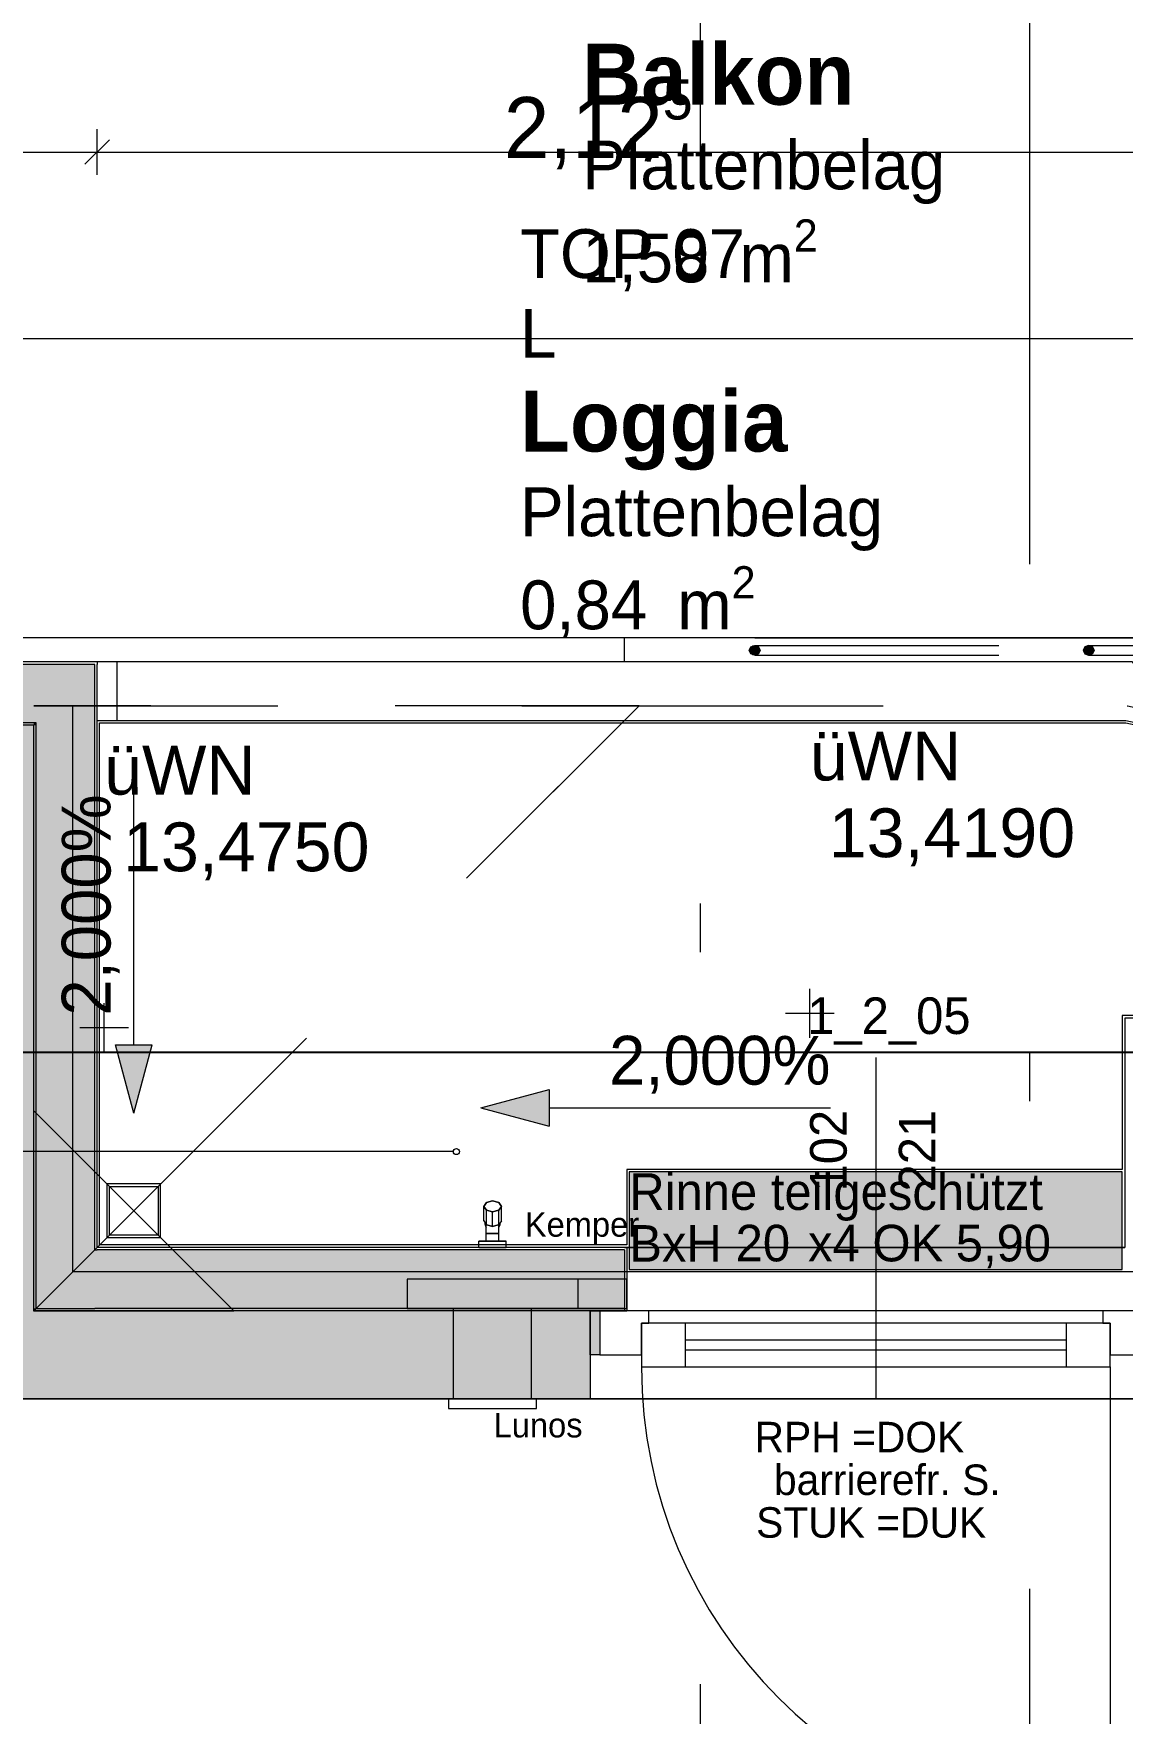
# Model space of a CAD drawing. Header units: metres. Extents: x -4 to 206, y -18 to 45.
# Drawn here: x 12.96 to 15.19, y -1.355 to 2.088 of the extents above; entities that cross this region are included whole.
import ezdxf

# ---------------------------------------------------------------- set-up
doc = ezdxf.new("R2010")
doc.units = ezdxf.units.M
doc.header["$MEASUREMENT"] = 0
doc.set_wipeout_variables(frame=1)
for name, pattern in [('Achse', [0.004, 0.002, -0.001, 0, -0.001]), ('Punkt 1_1', [0.075, 0.025, -0.05]), ('Schnittlinie', [0.006, 0.003, -0.0015, 0, -0.0015]), ('UNSICHTBAR', [0.4, 0, -0.4]), ('Untersicht', [0.001, 0.0005, -0.0005]), ('Wipeout_Contour', [1, 0, -1])]:
    doc.linetypes.add(name, pattern=pattern)
for name, color, linetype in [('2._2.Stock PP STG1_4_000 Achsraster', 7, 'Continuous'), ('2._2.Stock PP STG1_4_110 Wand Aussen', 7, 'Continuous'), ('2._2.Stock PP STG1_4_140 Geländer transparent', 7, 'Continuous'), ('2._2.Stock PP STG1_4_165 Fassadengestaltung 1 Rankgerüst', 7, 'Continuous'), ('2._2.Stock PP STG1_4_165 Fassadengestaltung Bänder', 7, 'Continuous'), ('2._2.Stock PP STG1_4_210 Decke', 7, 'Continuous'), ('2._2.Stock PP STG1_4_220 Bodenaufbau', 7, 'Continuous'), ('2._2.Stock PP STG1_4_221 Bodenaufbau - Abdichtung', 7, 'Continuous'), ('2._2.Stock PP STG1_4_221 Bodenaufbau - Terrassenbelag', 7, 'Continuous'), ('2._2.Stock PP STG1_4_520 Fixeinbauten', 7, 'Continuous'), ('2._2.Stock PP STG1_4_611 Entwässerung', 7, 'Continuous'), ('2._2.Stock PP STG1_4_715 Fassaden Pflanzen', 7, 'Continuous'), ('2._2.Stock PP STG1_4_810 Raum', 7, 'Continuous'), ('2._2.Stock PP STG1_4_815 Raumbegrenzung', 7, 'Continuous'), ('2._2.Stock PP STG1_4_851 Marker Schnitt', 7, 'Continuous'), ('2._2.Stock PP STG1_4_910 Allgemein Lageplan Höhen', 7, 'Continuous'), ('2._2.Stock PP STG1_4_915 Allgemein Beschriftung.x', 7, 'Continuous'), ('2._2.Stock PP STG1_4_945 Einreichplan Beschriftung', 7, 'Continuous'), ('2._2.Stock PP STG1_4_950 Polierplan Bemaßung', 7, 'Continuous'), ('2._2.Stock PP STG1_4_955 Polierplan Beschriftung', 7, 'Continuous'), ('2._2.Stock PP STG1_4_Neubau_840 Baulinien', 7, 'Continuous')]:
    doc.layers.add(name, color=color, linetype=linetype)
doc.styles.add('ERSTELLTER_STIL_1', font='arial.ttf')
doc.styles.add('ERSTELLTER_STIL_2', font='')
doc.styles.add('ERSTELLTER_STIL_6', font='')
doc.styles.get('ERSTELLTER_STIL_2').set_extended_font_data('Eurostile')
doc.styles.get('ERSTELLTER_STIL_6').set_extended_font_data('Eurostile', bold=True)
doc.linetypes.add('Grenze Grundstück', pattern='A,0,[1,415_260415_PP_VA_1_5 2 St1.Shx,S=0.00031746,R=0,X=0,Y=0],-0.04,0', length=0.04)

msp = doc.modelspace()

# ---------------------------------------------------------------- hatches: boundary and pattern name
at = {"layer": '2._2.Stock PP STG1_4_110 Wand Aussen', "linetype": 'Continuous', "lineweight": 13, "true_color": 0xff6400}
for points in [[(12.165, 0.795), (12.165, 0.675), (12.965, 0.675), (12.965, 0.795)], [(12.965, 0.675), (13.085, 0.675), (13.085, 0.795)], [(12.965, 0.675), (13.085, 0.795), (12.965, 0.795)], [(12.965, 0.675), (12.965, -0.405), (13.085, -0.405), (13.085, 0.675)], [(13.085, -0.405), (12.965, -0.525), (13.085, -0.525)], [(13.085, -0.405), (12.965, -0.405), (12.965, -0.525)], [(13.085, -0.525), (14.17, -0.525), (14.17, -0.405), (13.085, -0.405)], [(14.12, -0.62), (14.12, -0.53), (14.1, -0.53), (14.1, -0.62)]]:
    msp.add_hatch(color=30, dxfattribs=at).paths.add_polyline_path(points)
at = {"layer": '2._2.Stock PP STG1_4_110 Wand Aussen', "linetype": 'Continuous', "lineweight": 0, "true_color": 0x373737}
for points in [[(12.165, 0.67), (12.96, 0.67), (12.96, 0.675), (12.165, 0.675)], [(12.96, 0.67), (12.965, 0.67), (12.965, 0.675)], [(12.96, 0.67), (12.965, 0.675), (12.96, 0.675)], [(12.96, 0.67), (12.96, -0.525), (12.965, -0.525), (12.965, 0.67)], [(12.965, -0.525), (12.96, -0.53), (12.965, -0.53)], [(12.965, -0.525), (12.96, -0.525), (12.96, -0.53)], [(12.965, -0.525), (12.965, -0.53), (14.17, -0.53), (14.17, -0.525)]]:
    msp.add_hatch(color=250, dxfattribs=at).paths.add_polyline_path(points)
at = {"layer": '2._2.Stock PP STG1_4_110 Wand Aussen', "linetype": 'Continuous', "lineweight": 13, "true_color": 0x3f7f02}
for points in [[(12.78, 0.49), (12.96, 0.49), (12.96, 0.67)], [(12.78, 0.49), (12.96, 0.67), (12.78, 0.67)], [(12.78, 0.49), (12.78, -0.53), (12.96, -0.53), (12.96, 0.49)], [(12.96, -0.53), (12.78, -0.71), (12.96, -0.71)], [(12.96, -0.53), (12.78, -0.53), (12.78, -0.71)], [(12.96, -0.53), (12.96, -0.71), (14.1, -0.71), (14.1, -0.62), (14.1, -0.53)]]:
    msp.add_hatch(color=76, dxfattribs=at).paths.add_polyline_path(points)
at = {"layer": '2._2.Stock PP STG1_4_611 Entwässerung', "linetype": 'Continuous', "lineweight": 50, "true_color": 0xfb0106}
msp.add_hatch(color=1, dxfattribs=at).paths.add_polyline_path([(14.18, -0.445), (15.19, -0.445), (15.19, -0.245), (14.18, -0.245)])
at = {"layer": '2._2.Stock PP STG1_4_950 Polierplan Bemaßung', "linetype": 'Continuous', "lineweight": 13, "true_color": 0x6c6cff}
for points in [[(13.165, -0.125), (13.2025, 0.015), (13.1275, 0.015)], [(13.8759, -0.1141), (14.0159, -0.1516), (14.0159, -0.0766)]]:
    msp.add_hatch(color=171, dxfattribs=at).paths.add_polyline_path(points)

# ---------------------------------------------------------------- linework, layer by layer
at = {"layer": '2._2.Stock PP STG1_4_000 Achsraster', "color": 5, "linetype": 'Achse', "lineweight": 0, "ltscale": 1000}
msp.add_line((-1.5, 0), (21, 0), dxfattribs=at)
at = {"layer": '2._2.Stock PP STG1_4_110 Wand Aussen', "color": 7, "linetype": 'Continuous', "lineweight": 13, "ltscale": 1000}
for p, q in [((12.965, 0.795), (12.165, 0.795)), ((13.085, 0.795), (12.965, 0.795)), ((13.085, 0.675), (13.085, 0.795)), ((13.085, 0.675), (13.085, 0.795)), ((12.96, 0.675), (12.165, 0.675)), ((12.965, 0.675), (12.96, 0.675)), ((12.965, 0.67), (12.965, 0.675)), ((12.965, 0.67), (12.965, 0.675)), ((12.965, -0.525), (12.965, 0.67)), ((13.085, -0.405), (13.085, 0.675)), ((14.685, -0.0109), (14.685, -0.71)), ((13.085, -0.405), (13.09, -0.405)), ((13.085, -0.405), (13.09, -0.405)), ((14.17, -0.405), (13.09, -0.405)), ((14.17, -0.4), (14.175, -0.4)), ((14.17, -0.405), (14.17, -0.53)), ((14.175, -0.4), (14.175, -0.405)), ((14.175, -0.4), (15.195, -0.4)), ((14.175, -0.4), (14.175, -0.405)), ((14.175, -0.405), (14.175, -0.525)), ((14.175, -0.405), (14.175, -0.525)), ((12.965, -0.525), (13.085, -0.525)), ((12.965, -0.525), (13.085, -0.525)), ((14.17, -0.525), (13.085, -0.525)), ((14.22, -0.53), (14.12, -0.53)), ((14.12, -0.53), (14.12, -0.62)), ((14.17, -0.53), (14.175, -0.53)), ((14.17, -0.53), (14.175, -0.53)), ((14.17, -0.53), (14.175, -0.53)), ((14.175, -0.525), (14.175, -0.53)), ((14.175, -0.525), (14.175, -0.53)), ((15.15, -0.53), (14.22, -0.53)), ((14.22, -0.555), (14.22, -0.53)), ((15.25, -0.53), (15.15, -0.53)), ((15.15, -0.53), (15.15, -0.555)), ((14.205, -0.62), (14.205, -0.555)), ((14.205, -0.555), (14.22, -0.555)), ((14.205, -0.555), (14.205, -0.645)), ((14.295, -0.555), (14.205, -0.555)), ((15.075, -0.555), (14.295, -0.555)), ((14.295, -0.645), (14.295, -0.555)), ((15.075, -0.555), (15.075, -0.645)), ((15.165, -0.555), (15.075, -0.555)), ((15.15, -0.555), (15.165, -0.555)), ((15.165, -0.555), (15.165, -0.62)), ((15.165, -0.645), (15.165, -0.555)), ((15.075, -0.59), (14.295, -0.59)), ((14.295, -0.61), (15.075, -0.61)), ((14.12, -0.62), (14.205, -0.62)), ((14.205, -0.645), (14.295, -0.645)), ((14.295, -0.645), (15.075, -0.645)), ((15.075, -0.645), (15.165, -0.645)), ((15.165, -0.62), (15.25, -0.62)), ((14.1, -0.71), (15.27, -0.71))]:
    msp.add_line(p, q, dxfattribs=at)
at = {"layer": '2._2.Stock PP STG1_4_110 Wand Aussen', "color": 7, "linetype": 'Continuous', "lineweight": 18, "ltscale": 1000}
for p, q in [((12.96, 0.67), (12.78, 0.67)), ((12.96, 0.49), (12.96, 0.67)), ((12.96, 0.49), (12.96, 0.67)), ((12.96, -0.53), (12.96, 0.49)), ((12.96, -0.53), (12.965, -0.53)), ((12.96, -0.53), (12.965, -0.53)), ((14.1, -0.53), (12.965, -0.53)), ((14.1, -0.53), (14.17, -0.53)), ((14.1, -0.53), (14.1, -0.62)), ((14.1, -0.53), (14.1, -0.62)), ((14.1, -0.53), (14.1, -0.62)), ((14.1, -0.53), (14.17, -0.53)), ((14.1, -0.53), (14.17, -0.53)), ((14.1, -0.62), (14.1, -0.71)), ((14.1, -0.62), (14.1, -0.71))]:
    msp.add_line(p, q, dxfattribs=at)
at = {"layer": '2._2.Stock PP STG1_4_110 Wand Aussen', "color": 8, "linetype": 'Punkt 1_1', "lineweight": 13, "ltscale": 1000}
for p, q in [((14.175, -0.4), (15.195, -0.4)), ((14.1, -0.71), (15.27, -0.71))]:
    msp.add_line(p, q, dxfattribs=at)
at = {"layer": '2._2.Stock PP STG1_4_110 Wand Aussen', "color": 8, "linetype": 'Continuous', "lineweight": 0, "ltscale": 1000}
msp.add_line((15.165, -0.645), (15.165, -1.605), dxfattribs=at)
at = {"layer": '2._2.Stock PP STG1_4_110 Wand Aussen', "color": 7, "linetype": 'Continuous', "lineweight": 13, "ltscale": 1000, "flags": 128}
for points in [[(13.09, 0.8), (12.165, 0.8)], [(13.09, 0.8), (13.09, 0.795)], [(13.09, -0.4), (13.09, 0.795)], [(14.17, -0.4), (13.09, -0.4)]]:
    msp.add_lwpolyline(points, dxfattribs=at)
msp.add_lwpolyline([(14.12, -0.62), (14.1, -0.62), (14.1, -0.53), (14.12, -0.53)], close=True, dxfattribs=at)
at = {"layer": '2._2.Stock PP STG1_4_110 Wand Aussen', "color": 7, "linetype": 'Continuous', "lineweight": 18, "ltscale": 1000, "flags": 128}
for points in [[(12.78, -0.71), (12.96, -0.71)], [(12.96, -0.71), (14.1, -0.71)]]:
    msp.add_lwpolyline(points, dxfattribs=at)
at = {"layer": '2._2.Stock PP STG1_4_110 Wand Aussen', "color": 8, "linetype": 'Continuous', "lineweight": 0, "ltscale": 1000}
msp.add_arc((15.165, -0.645), 0.96, 180, 270, dxfattribs=at)
at = {"layer": '2._2.Stock PP STG1_4_110 Wand Aussen', "color": 7, "linetype": 'Continuous', "lineweight": 13, "ltscale": 1000}
for p in [(14.175, -0.4), (14.1, -0.71)]:
    msp.add_point(p, dxfattribs=at)
at = {"layer": '2._2.Stock PP STG1_4_165 Fassadengestaltung 1 Rankgerüst', "color": 7, "linetype": 'Continuous', "lineweight": 18, "ltscale": 1000}
for p, q in [((15.1129, 0.831), (15.1096, 0.8239)), ((15.1208, 0.8339), (15.1129, 0.831)), ((15.1208, 0.8339), (15.1288, 0.831)), ((15.1288, 0.831), (15.1321, 0.8239))]:
    msp.add_line(p, q, dxfattribs=at)
at = {"layer": '2._2.Stock PP STG1_4_165 Fassadengestaltung 1 Rankgerüst', "color": 8, "linetype": 'Untersicht', "lineweight": 13, "ltscale": 1000, "flags": 128}
for points in [[(14.4259, 0.8239), (14.4292, 0.831)], [(14.4292, 0.831), (14.4371, 0.8339)], [(14.4371, 0.8339), (15.1208, 0.8339)], [(14.4371, 0.8339), (14.445, 0.831)], [(14.445, 0.831), (14.4483, 0.8239)]]:
    msp.add_lwpolyline(points, dxfattribs=at)
at = {"layer": '2._2.Stock PP STG1_4_165 Fassadengestaltung 1 Rankgerüst', "color": 7, "linetype": 'Continuous', "lineweight": 18, "ltscale": 1000, "flags": 128}
msp.add_lwpolyline([(15.1208, 0.8339), (15.2171, 0.8339)], dxfattribs=at)
at = {"layer": '2._2.Stock PP STG1_4_165 Fassadengestaltung Bänder', "color": 7, "linetype": 'Continuous', "lineweight": 13, "ltscale": 1000, "flags": 128}
msp.add_lwpolyline([(0, 0), (0, 0.0617), (3.72, 0.85), (5.89, 0.85), (13.09, 0.85), (15.21, 0.85), (18.985, 0.05), (18.985, 0), (18.935, 0), (18.935, 0.0074), (15.21, 0.8), (3.72, 0.8)], close=True, dxfattribs=at)
at = {"layer": '2._2.Stock PP STG1_4_165 Fassadengestaltung Bänder', "color": 7, "linetype": 'Continuous', "lineweight": 18, "ltscale": 1000, "flags": 128}
for points in [[(14.17, 0.85), (15.2152, 0.85), (18.985, 0.0511)], [(14.17, 0.8), (14.17, 0.85)], [(15.98, 0.6362), (15.21, 0.8), (14.17, 0.8)]]:
    msp.add_lwpolyline(points, dxfattribs=at)
at = {"layer": '2._2.Stock PP STG1_4_210 Decke', "color": 7, "linetype": 'Continuous', "lineweight": 13, "ltscale": 1000, "true_color": 0xf4f4f4, "flags": 128}
for points in [[(13.04, 0.71), (15.2005, 0.71), (15.89, 0.5633), (15.89, -0.05), (15.245, -0.05), (15.245, -0.45), (13.04, -0.45)], [(3.625, -0.13), (0.1305, -0.13), (0.1845, -14.87), (5.505, -14.87), (5.505, -15.84), (13.475, -15.84), (13.475, -14.87), (18.8055, -14.87), (18.8546, -0.13), (15.325, -0.13), (15.325, -0.53), (12.96, -0.53), (12.96, 0.67), (6.02, 0.67), (6.02, -0.53), (3.625, -0.53)], [(3.625, -0.13), (0.1305, -0.13), (0.1845, -14.87), (5.505, -14.87), (5.505, -15.84), (13.475, -15.84), (13.475, -14.87), (18.8055, -14.87), (18.8546, -0.13), (15.325, -0.13), (15.325, -0.53), (12.96, -0.53), (12.96, 0.67), (6.02, 0.67), (6.02, -0.53), (3.625, -0.53)], [(3.625, -0.13), (0.1305, -0.13), (0.1845, -14.87), (5.505, -14.87), (5.505, -15.84), (13.475, -15.84), (13.475, -14.87), (18.8055, -14.87), (18.8546, -0.13), (15.325, -0.13), (15.325, -0.53), (12.96, -0.53), (12.96, 0.67), (6.02, 0.67), (6.02, -0.53), (3.625, -0.53)]]:
    msp.add_lwpolyline(points, close=True, dxfattribs=at)
at = {"layer": '2._2.Stock PP STG1_4_220 Bodenaufbau', "color": 7, "linetype": 'Continuous', "lineweight": 13, "ltscale": 1000, "true_color": 0xf4f4f4, "flags": 128}
for points in [[(15.1974, 0.68), (15.86, 0.539), (15.86, 0.07), (15.195, 0.07), (15.195, -0.4), (13.09, -0.4), (13.09, 0.68)], [(3.445, -0.31), (0.3111, -0.31), (0.3639, -14.69), (5.685, -14.69), (5.685, -15.66), (13.295, -15.66), (13.295, -14.69), (18.6261, -14.69), (18.674, -0.31), (15.505, -0.31), (15.505, -0.71), (12.78, -0.71), (12.78, 0.49), (6.2, 0.49), (6.2, -0.71), (3.445, -0.71)]]:
    msp.add_lwpolyline(points, close=True, dxfattribs=at)
at = {"layer": '2._2.Stock PP STG1_4_221 Bodenaufbau - Abdichtung', "color": 171, "linetype": 'Untersicht', "lineweight": 13, "ltscale": 1000, "true_color": 0x6c6cff, "flags": 128}
for points in [[(12.96, -0.12), (12.96, 0.71)], [(13.165, -0.325), (12.96, -0.12)], [(12.96, -0.12), (13.165, -0.325)], [(12.96, -0.53), (12.96, -0.12)], [(12.96, -0.53), (13.165, -0.325)], [(13.165, -0.325), (12.96, -0.53)], [(13.37, -0.53), (13.165, -0.325)], [(13.165, -0.325), (13.37, -0.53)], [(12.9598, -0.5302), (13.3702, -0.5302)], [(13.37, -0.53), (12.96, -0.53)], [(15.325, -0.53), (13.37, -0.53)]]:
    msp.add_lwpolyline(points, dxfattribs=at)
at = {"layer": '2._2.Stock PP STG1_4_221 Bodenaufbau - Terrassenbelag', "color": 7, "linetype": 'Continuous', "lineweight": 18, "ltscale": 1000, "flags": 128}
for points in [[(13.095, -0.395), (13.095, 0.675)], [(15.19, 0.075), (15.19, -0.24)], [(15.855, 0.075), (15.19, 0.075)], [(14.175, -0.24), (14.175, -0.395)], [(15.19, -0.24), (14.175, -0.24)], [(14.1754, -0.395), (14.1754, -0.24)], [(14.175, -0.395), (13.095, -0.395)]]:
    msp.add_lwpolyline(points, dxfattribs=at)
at = {"layer": '2._2.Stock PP STG1_4_520 Fixeinbauten', "color": 7, "linetype": 'Continuous', "lineweight": 13, "ltscale": 1000}
for p, q in [((13.8873, -0.3077), (13.882, -0.3158)), ((13.9, -0.3044), (13.8873, -0.3077)), ((13.9127, -0.3077), (13.9, -0.3044)), ((13.918, -0.3158), (13.9127, -0.3077)), ((13.882, -0.3456), (13.882, -0.3158)), ((13.882, -0.3158), (13.8873, -0.3239)), ((13.8873, -0.3536), (13.8873, -0.3239)), ((13.8873, -0.3239), (13.9, -0.3272)), ((13.9, -0.3272), (13.9127, -0.3239)), ((13.9, -0.357), (13.9, -0.3272)), ((13.9127, -0.3239), (13.918, -0.3158)), ((13.9127, -0.3536), (13.9127, -0.3239)), ((13.918, -0.3456), (13.918, -0.3158)), ((13.882, -0.3456), (13.887, -0.3532)), ((13.885, -0.3521), (13.885, -0.3502)), ((13.8855, -0.3547), (13.885, -0.3521)), ((13.8864, -0.3572), (13.8855, -0.3547)), ((13.887, -0.3583), (13.8864, -0.3572)), ((13.887, -0.3532), (13.887, -0.3539)), ((13.887, -0.3532), (13.8873, -0.3536)), ((13.887, -0.3714), (13.887, -0.3539)), ((13.8884, -0.3539), (13.887, -0.3539)), ((13.913, -0.3714), (13.887, -0.3714)), ((13.887, -0.387), (13.887, -0.3714)), ((13.8873, -0.3536), (13.8884, -0.3539)), ((13.8884, -0.3539), (13.9, -0.357)), ((13.9, -0.357), (13.9116, -0.3539)), ((13.9116, -0.3539), (13.9127, -0.3536)), ((13.9116, -0.3539), (13.913, -0.3539)), ((13.918, -0.3456), (13.913, -0.3532)), ((13.913, -0.3532), (13.913, -0.3539)), ((13.913, -0.3539), (13.913, -0.3532)), ((13.913, -0.3714), (13.913, -0.3539)), ((13.9136, -0.3572), (13.913, -0.3583)), ((13.913, -0.387), (13.913, -0.3714)), ((13.9145, -0.3547), (13.9136, -0.3572)), ((13.915, -0.3521), (13.9145, -0.3547)), ((13.915, -0.3502), (13.915, -0.3521)), ((13.872, -0.387), (13.928, -0.387)), ((13.872, -0.4), (13.872, -0.387)), ((13.872, -0.4), (13.928, -0.4)), ((13.928, -0.4), (13.928, -0.387))]:
    msp.add_line(p, q, dxfattribs=at)
at = {"layer": '2._2.Stock PP STG1_4_520 Fixeinbauten', "color": 7, "linetype": 'Continuous', "lineweight": 13, "ltscale": 1000, "flags": 128}
for points in [[(13.882, -0.3158), (13.8873, -0.3077)], [(13.8873, -0.3077), (13.9, -0.3044)], [(13.9, -0.3044), (13.9127, -0.3077)], [(13.9127, -0.3077), (13.918, -0.3158)], [(13.882, -0.3456), (13.882, -0.3158)], [(13.8873, -0.3239), (13.882, -0.3158)], [(13.8873, -0.3536), (13.8873, -0.3239)], [(13.9, -0.3272), (13.8873, -0.3239)], [(13.9127, -0.3239), (13.9, -0.3272)], [(13.9, -0.357), (13.9, -0.3272)], [(13.918, -0.3158), (13.9127, -0.3239)], [(13.9127, -0.3536), (13.9127, -0.3239)], [(13.918, -0.3456), (13.918, -0.3158)], [(13.882, -0.3456), (13.887, -0.3532), (13.887, -0.3539)], [(13.885, -0.3502), (13.885, -0.3521), (13.8855, -0.3547), (13.8864, -0.3572), (13.887, -0.3583)], [(13.887, -0.3714), (13.887, -0.3539)], [(13.8884, -0.3539), (13.887, -0.3539)], [(13.887, -0.387), (13.887, -0.3714)], [(13.887, -0.3714), (13.913, -0.3714)], [(13.9, -0.357), (13.8884, -0.3539), (13.8873, -0.3536)], [(13.9127, -0.3536), (13.9116, -0.3539), (13.9, -0.357)], [(13.9116, -0.3539), (13.913, -0.3539)], [(13.918, -0.3456), (13.913, -0.3532), (13.913, -0.3539)], [(13.913, -0.3583), (13.9136, -0.3572), (13.9145, -0.3547), (13.915, -0.3521), (13.915, -0.3502)], [(13.913, -0.3714), (13.913, -0.3539)], [(13.913, -0.387), (13.913, -0.3714)], [(13.928, -0.387), (13.9271, -0.387), (13.9255, -0.387), (13.923, -0.387), (13.9199, -0.387), (13.9161, -0.387), (13.9119, -0.387), (13.9073, -0.387), (13.9024, -0.387), (13.9, -0.387), (13.8976, -0.387), (13.8927, -0.387), (13.8881, -0.387), (13.8839, -0.387), (13.8801, -0.387), (13.877, -0.387), (13.8745, -0.387), (13.8729, -0.387), (13.872, -0.387)], [(13.872, -0.4), (13.872, -0.387)], [(13.928, -0.4), (13.9271, -0.4), (13.9255, -0.4), (13.923, -0.4), (13.9199, -0.4), (13.9161, -0.4), (13.9119, -0.4), (13.9073, -0.4), (13.9024, -0.4), (13.9, -0.4), (13.8976, -0.4), (13.8927, -0.4), (13.8881, -0.4), (13.8839, -0.4), (13.8801, -0.4), (13.877, -0.4), (13.8745, -0.4), (13.8729, -0.4), (13.872, -0.4)], [(13.928, -0.4), (13.928, -0.387)]]:
    msp.add_lwpolyline(points, dxfattribs=at)
at = {"layer": '2._2.Stock PP STG1_4_520 Fixeinbauten', "color": 8, "linetype": 'Untersicht', "lineweight": 0, "ltscale": 1000, "flags": 128}
for points in [[(14.075, -0.465), (13.725, -0.465)], [(13.725, -0.465), (13.725, -0.525)], [(14.075, -0.525), (14.075, -0.465)], [(14.175, -0.465), (14.075, -0.465)], [(14.175, -0.525), (14.175, -0.465)], [(13.725, -0.525), (14.075, -0.525)], [(13.82, -0.71), (13.82, -0.525)], [(13.98, -0.71), (13.98, -0.525)], [(14.075, -0.525), (14.175, -0.525)], [(13.99, -0.71), (13.81, -0.71)], [(13.81, -0.71), (13.81, -0.73)], [(13.99, -0.73), (13.99, -0.71)], [(13.81, -0.73), (13.99, -0.73)]]:
    msp.add_lwpolyline(points, dxfattribs=at)
at = {"layer": '2._2.Stock PP STG1_4_611 Entwässerung', "color": 171, "linetype": 'Continuous', "lineweight": 13, "ltscale": 1000, "true_color": 0x6c6cff, "flags": 128}
for points in [[(13.11, -0.38), (13.22, -0.38), (13.22, -0.27), (13.11, -0.27)], [(13.115, -0.275), (13.215, -0.275), (13.215, -0.375), (13.115, -0.375)]]:
    msp.add_lwpolyline(points, close=True, dxfattribs=at)
at = {"layer": '2._2.Stock PP STG1_4_611 Entwässerung', "color": 7, "linetype": 'Continuous', "lineweight": 13, "ltscale": 1000, "flags": 128}
msp.add_lwpolyline([(14.18, -0.445), (15.19, -0.445), (15.19, -0.245), (14.18, -0.245)], close=True, dxfattribs=at)
at = {"layer": '2._2.Stock PP STG1_4_715 Fassaden Pflanzen', "color": 7, "linetype": 'Continuous', "lineweight": 13, "ltscale": 1000}
for p, q in [((15.2171, 0.8489), (14.4371, 0.8489)), ((14.4371, 0.7989), (15.2171, 0.7989))]:
    msp.add_line(p, q, dxfattribs=at)
at = {"layer": '2._2.Stock PP STG1_4_815 Raumbegrenzung', "color": 8, "linetype": 'UNSICHTBAR', "lineweight": 13, "ltscale": 1000, "flags": 128}
msp.add_lwpolyline([(15.6264, 0.5887), (13.09, 0.5887)], dxfattribs=at)
at = {"layer": '2._2.Stock PP STG1_4_815 Raumbegrenzung', "color": 8, "linetype": 'Punkt 1_1', "lineweight": 13, "ltscale": 1000, "flags": 128}
msp.add_lwpolyline([(13.09, 0), (15.195, 0)], dxfattribs=at)
at = {"layer": '2._2.Stock PP STG1_4_851 Marker Schnitt', "color": 7, "linetype": 'Schnittlinie', "lineweight": 13, "ltscale": 1000}
msp.add_line((14.325, 4.805), (14.325, -18), dxfattribs=at)
at = {"layer": '2._2.Stock PP STG1_4_910 Allgemein Lageplan Höhen', "color": 7, "linetype": 'Continuous', "lineweight": 13, "ltscale": 1000}
for p, q in [((14.5497, 0.0298), (14.5497, 0.1298)), ((13.1042, 0.0009), (13.1042, 0.1009)), ((14.4997, 0.0798), (14.5997, 0.0798)), ((13.0542, 0.0509), (13.1542, 0.0509))]:
    msp.add_line(p, q, dxfattribs=at)
at = {"layer": '2._2.Stock PP STG1_4_945 Einreichplan Beschriftung', "color": 7, "linetype": 'Continuous', "lineweight": 13, "ltscale": 1000}
msp.add_line((13.8197, -0.2035), (11.6385, -0.2035), dxfattribs=at)
msp.add_circle((13.8259, -0.2035), 0.00625, dxfattribs=at)
at = {"layer": '2._2.Stock PP STG1_4_950 Polierplan Bemaßung', "color": 6, "linetype": 'Continuous', "lineweight": 13, "ltscale": 1000, "true_color": 0xfb02fe}
for p, q in [((13.115, 1.8698), (13.065, 1.8198)), ((13.09, 1.7979), (13.09, 1.8916)), ((5.89, 1.8448), (13.09, 1.8448)), ((13.09, 1.8448), (15.2152, 1.8448))]:
    msp.add_line(p, q, dxfattribs=at)
at = {"layer": '2._2.Stock PP STG1_4_950 Polierplan Bemaßung', "color": 1, "linetype": 'Continuous', "lineweight": 13, "ltscale": 1000, "true_color": 0xfb0106}
msp.add_line((0, 1.4627), (18.985, 1.4627), dxfattribs=at)
at = {"layer": '2._2.Stock PP STG1_4_950 Polierplan Bemaßung', "color": 171, "linetype": 'Continuous', "lineweight": 13, "ltscale": 1000, "true_color": 0x6c6cff}
for p, q in [((13.165, 0.075), (13.165, 0.5913)), ((13.165, 0.015), (13.165, 0.075)), ((13.1275, 0.015), (13.2025, 0.015)), ((13.165, -0.125), (13.1275, 0.015)), ((13.165, -0.125), (13.2025, 0.015)), ((13.8759, -0.1141), (14.0159, -0.0766)), ((14.0159, -0.0766), (14.0159, -0.1516)), ((13.8759, -0.1141), (14.0159, -0.1516)), ((14.0159, -0.1141), (14.0759, -0.1141)), ((14.0759, -0.1141), (14.5922, -0.1141))]:
    msp.add_line(p, q, dxfattribs=at)
at = {"layer": '2._2.Stock PP STG1_4_Neubau_840 Baulinien', "color": 1, "linetype": 'Continuous', "lineweight": 25, "ltscale": 1000, "true_color": 0xfb0106, "flags": 128}
msp.add_lwpolyline([(-3.7725, 0.0214), (0, 0), (18.985, 0), (23.9775, -0.0042)], dxfattribs=at)
at = {"layer": '2._2.Stock PP STG1_4_Neubau_840 Baulinien', "color": 76, "linetype": 'Grenze Grundstück', "lineweight": 13, "ltscale": 1000, "true_color": 0x3f7f02, "flags": 128}
msp.add_lwpolyline([(0.0591, -18), (0.0564, -12.2031), (0, -0.0002), (18.985, -0.0012), (18.958, -11.4452), (18.914, -18)], dxfattribs=at)

# ---------------------------------------------------------------- texts
at = {"layer": '2._2.Stock PP STG1_4_110 Wand Aussen', "color": 7, "linetype": 'Continuous', "lineweight": 13, "attachment_point": 9, "style": 'ERSTELLTER_STIL_2'}
for s, insert, char_height in [('\\A1;{\\pqr;\\pt0;\\fEurostile|b0|i0|c0|p0;\\W1.000000;1_2_05}', (14.8792, 0.0157), 0.075), ('\\A1;{\\pqr;\\pt0;\\fEurostile|b0|i0|c0|p0;\\W1.000000;RPH =DOK}', (14.8662, -0.8208), 0.0625), ('\\A1;{\\pqr;\\pt0;\\fEurostile|b0|i0|c0|p0;\\W1.000000;barrierefr. S. }', (14.9408, -0.9083), 0.0625), ('\\A1;{\\pqr;\\pt0;\\fEurostile|b0|i0|c0|p0;\\W1.000000;STUK =DUK}', (14.9112, -0.9958), 0.0625)]:
    msp.add_mtext(s, dxfattribs=dict(at, insert=insert, char_height=char_height))
at = {"layer": '2._2.Stock PP STG1_4_110 Wand Aussen', "color": 7, "linetype": 'Continuous', "lineweight": 13, "char_height": 0.075, "attachment_point": 9, "rotation": 90, "style": 'ERSTELLTER_STIL_2'}
for s, insert in [('\\A1;{\\pqr;\\pt0;\\fEurostile|b0|i0|c0|p0;\\W1.000000;102}', (14.6264, -0.118)), ('\\A1;{\\pqr;\\pt0;\\fEurostile|b0|i0|c0|p0;\\W1.000000;221}', (14.8072, -0.118))]:
    msp.add_mtext(s, dxfattribs=dict(at, insert=insert))
at = {"layer": '2._2.Stock PP STG1_4_810 Raum', "color": 7, "linetype": 'Continuous', "lineweight": 13, "attachment_point": 1}
for s, insert, char_height, style in [('\\A1;{\\pql;\\pt0;\\fEurostile|b1|i0|c0|p0;\\W1.000000;Balkon}', (14.0837, 2.0669), 0.125, 'ERSTELLTER_STIL_6'), ('\\A1;{\\pql;\\pt0;\\fEurostile|b0|i0|c0|p0;\\W1.000000;Plattenbelag}', (14.0837, 1.8685), 0.1, 'ERSTELLTER_STIL_2'), ('\\A1;{\\pql;\\pt0;\\fEurostile|b0|i0|c0|p0;\\W1.000000;TOP 07}', (13.9564, 1.6868), 0.1, 'ERSTELLTER_STIL_2'), ('\\A1;{\\pql;\\pt0,0.05;\\fEurostile|b0|i0|c0|p0;\\W1.000000;1,58\\fEurostile|b0|i0|c0|p0;\\W1.000000;\\A1{\\H.66x;\\S^  ;}\\fEurostile|b0|i0|c0|p0;\\W1.000000; m\\fEurostile|b0|i0|c0|p0;\\W1.000000;\\A1{\\H.66x;\\S2^  ;}}', (14.0837, 1.707), 0.1, 'ERSTELLTER_STIL_2'), ('\\A1;{\\pql;\\pt0;\\fEurostile|b0|i0|c0|p0;\\W1.000000;L}', (13.9564, 1.5233), 0.1, 'ERSTELLTER_STIL_2'), ('\\A1;{\\pql;\\pt0;\\fEurostile|b1|i0|c0|p0;\\W1.000000;Loggia}', (13.9564, 1.3561), 0.125, 'ERSTELLTER_STIL_6'), ('\\A1;{\\pql;\\pt0;\\fEurostile|b0|i0|c0|p0;\\W1.000000;Plattenbelag}', (13.9564, 1.1576), 0.1, 'ERSTELLTER_STIL_2'), ('\\A1;{\\pql;\\pt0,0.05;\\fEurostile|b0|i0|c0|p0;\\W1.000000;0,84\\fEurostile|b0|i0|c0|p0;\\W1.000000;\\A1{\\H.66x;\\S^  ;}\\fEurostile|b0|i0|c0|p0;\\W1.000000; m\\fEurostile|b0|i0|c0|p0;\\W1.000000;\\A1{\\H.66x;\\S2^  ;}}', (13.9564, 0.9961), 0.1, 'ERSTELLTER_STIL_2')]:
    msp.add_mtext(s, dxfattribs=dict(at, insert=insert, char_height=char_height, style=style))
at = {"layer": '2._2.Stock PP STG1_4_910 Allgemein Lageplan Höhen', "color": 7, "linetype": 'Continuous', "lineweight": 13, "char_height": 0.1, "attachment_point": 1, "style": 'ERSTELLTER_STIL_1'}
for s, insert in [('\\A1;{\\pql;\\fArial|b0|i0|c0|p0;\\W1.000000;üWN}', (14.5497, 0.657)), ('\\A1;{\\pql;\\fArial|b0|i0|c0|p0;\\W1.000000;üWN}', (13.1042, 0.628)), ('\\A1;{\\pql;\\fArial|b0|i0|c0|p0;\\W1.000000; 13,4190}', (14.5497, 0.4998)), ('\\A1;{\\pql;\\fArial|b0|i0|c0|p0;\\W1.000000; 13,4750}', (13.1042, 0.4709))]:
    msp.add_mtext(s, dxfattribs=dict(at, insert=insert))
at = {"layer": '2._2.Stock PP STG1_4_915 Allgemein Beschriftung.x', "color": 250, "linetype": 'Continuous', "lineweight": 13, "true_color": 0x3f3f3f, "char_height": 0.05, "style": 'ERSTELLTER_STIL_2'}
for s, insert, attachment_point in [('\\A1;{\\pqc;\\fEurostile|b0|i0|c0|p0;\\W1.000000;Kemper}', (14.0831, -0.3931), 8), ('\\A1;{\\pqc;\\fEurostile|b0|i0|c0|p0;\\W1.000000;Lunos}', (13.9932, -0.7394), 2)]:
    msp.add_mtext(s, dxfattribs=dict(at, insert=insert, attachment_point=attachment_point))
at = {"layer": '2._2.Stock PP STG1_4_950 Polierplan Bemaßung', "color": 6, "linetype": 'Continuous', "lineweight": 13, "true_color": 0xfb02fe, "insert": (13.9232, 1.7961), "char_height": 0.125, "attachment_point": 7, "style": 'ERSTELLTER_STIL_2'}
msp.add_mtext('\\A1;{\\pql;\\fEurostile|b0|i0|c0|p0;\\W1.000000;2,12\\fEurostile|b0|i0|c0|p0;\\W1.000000;\\A1{\\H.66x;\\S5^  ;}}', dxfattribs=at)
at = {"layer": '2._2.Stock PP STG1_4_950 Polierplan Bemaßung', "color": 171, "linetype": 'Continuous', "lineweight": 13, "true_color": 0x6c6cff, "insert": (13.136, 0.075), "char_height": 0.1, "attachment_point": 7, "rotation": 90, "style": 'ERSTELLTER_STIL_2'}
msp.add_mtext('\\A1;{\\pql;\\fEurostile|b0|i0|c0|p0;\\W1.000000;2,000\\fEurostile|b0|i0|c0|p0;\\W1.000000;%}', dxfattribs=at)
at = {"layer": '2._2.Stock PP STG1_4_950 Polierplan Bemaßung', "color": 171, "linetype": 'Continuous', "lineweight": 13, "true_color": 0x6c6cff, "insert": (14.5922, -0.085), "char_height": 0.1, "attachment_point": 9, "style": 'ERSTELLTER_STIL_2'}
msp.add_mtext('\\A1;{\\pqr;\\fEurostile|b0|i0|c0|p0;\\W1.000000;2,000\\fEurostile|b0|i0|c0|p0;\\W1.000000;%}', dxfattribs=at)
at = {"layer": '2._2.Stock PP STG1_4_955 Polierplan Beschriftung', "color": 7, "linetype": 'Continuous', "lineweight": 13, "char_height": 0.075, "attachment_point": 1, "style": 'ERSTELLTER_STIL_2'}
for s, insert in [('\\A1;{\\pql;\\fEurostile|b0|i0|c0|p0;\\W1.000000;Rinne teilgeschützt\\fEurostile|b0|i0|c0|p0;\\W1.000000;  }', (14.18, -0.2481)), ('\\A1;{\\pql;\\pt0,1;\\fEurostile|b0|i0|c0|p0;\\W1.000000;BxH }', (14.18, -0.3543)), ('\\A1;{\\pql;\\pt0,1;\\fEurostile|b0|i0|c0|p0;\\W1.000000;20\\fEurostile|b0|i0|c0|p0;\\W1.000000;\\A1{\\H.66x;\\S^  ;}\\fEurostile|b0|i0|c0|p0;\\W1.000000;\\fEurostile|b0|i0|c0|p0;\\W1.000000;\\A1{\\H.66x;\\S^  ;}\\fEurostile|b0|i0|c0|p0;\\W1.000000;x\\fEurostile|b0|i0|c0|p0;\\W1.000000;\\fEurostile|b0|i0|c0|p0;\\W1.000000;\\fEurostile|b0|i0|c0|p0;\\W1.000000;\\fEurostile|b0|i0|c0|p0;\\W1.000000;\\fEurostile|b0|i0|c0|p0;\\W1.000000;4\\fEurostile|b0|i0|c0|p0;\\W1.000000;\\A1{\\H.66x;\\S^  ;}\\fEurostile|b0|i0|c0|p0;\\W1.000000;\\fEurostile|b0|i0|c0|p0;\\W1.000000;\\A1{\\H.66x;\\S^  ;}\\fEurostile|b0|i0|c0|p0;\\W1.000000;\\fEurostile|b0|i0|c0|p0;\\W1.000000;\\fEurostile|b0|i0|c0|p0;\\W1.000000;\\fEurostile|b0|i0|c0|p0;\\W1.000000;\\fEurostile|b0|i0|c0|p0;\\W1.000000;\\fEurostile|b0|i0|c0|p0;\\W1.000000;\\fEurostile|b0|i0|c0|p0;\\W1.000000;\\A1{\\H.66x;\\S^  ;}\\fEurostile|b0|i0|c0|p0;\\W1.000000;\\fEurostile|b0|i0|c0|p0;\\W1.000000;\\A1{\\H.66x;\\S^  ;}\\fEurostile|b0|i0|c0|p0;\\W1.000000;\\fEurostile|b0|i0|c0|p0;\\W1.000000;\\fEurostile|b0|i0|c0|p0;\\W1.000000;\\fEurostile|b0|i0|c0|p0;\\W1.000000;\\fEurostile|b0|i0|c0|p0;\\W1.000000;\\fEurostile|b0|i0|c0|p0;\\W1.000000;\\fEurostile|b0|i0|c0|p0;\\W1.000000;\\A1{\\H.66x;\\S^  ;}\\fEurostile|b0|i0|c0|p0;\\W1.000000;\\fEurostile|b0|i0|c0|p0;\\W1.000000;\\A1{\\H.66x;\\S^  ;}\\fEurostile|b0|i0|c0|p0;\\W1.000000;\\fEurostile|b0|i0|c0|p0;\\W1.000000;\\fEurostile|b0|i0|c0|p0;\\W1.000000;\\fEurostile|b0|i0|c0|p0;\\W1.000000;\\fEurostile|b0|i0|c0|p0;\\W1.000000;\\fEurostile|b0|i0|c0|p0;\\W1.000000;\\fEurostile|b0|i0|c0|p0;\\W1.000000;\\A1{\\H.66x;\\S^  ;}\\fEurostile|b0|i0|c0|p0;\\W1.000000;\\fEurostile|b0|i0|c0|p0;\\W1.000000;\\A1{\\H.66x;\\S^  ;}\\fEurostile|b0|i0|c0|p0;\\W1.000000;\\fEurostile|b0|i0|c0|p0;\\W1.000000;\\fEurostile|b0|i0|c0|p0;\\W1.000000;\\fEurostile|b0|i0|c0|p0;\\W1.000000;\\fEurostile|b0|i0|c0|p0;\\W1.000000;\\fEurostile|b0|i0|c0|p0;\\W1.000000;\\fEurostile|b0|i0|c0|p0;\\W1.000000;\\A1{\\H.66x;\\S^  ;}\\fEurostile|b0|i0|c0|p0;\\W1.000000;}', (14.3979, -0.3536)), ('\\A1;{\\pql;\\pt0,1;\\fEurostile|b0|i0|c0|p0;\\W1.000000; OK }', (14.6503, -0.3536)), ('\\A1;{\\pql;\\pt0,1;\\fEurostile|b0|i0|c0|p0;\\W1.000000;5,90\\fEurostile|b0|i0|c0|p0;\\W1.000000;\\A1{\\H.66x;\\S^  ;}\\fEurostile|b0|i0|c0|p0;\\W1.000000;\\fEurostile|b0|i0|c0|p0;\\W1.000000;\\A1{\\H.66x;\\S^  ;}\\fEurostile|b0|i0|c0|p0;\\W1.000000;\\fEurostile|b0|i0|c0|p0;\\W1.000000;\\fEurostile|b0|i0|c0|p0;\\W1.000000;\\fEurostile|b0|i0|c0|p0;\\W1.000000;\\fEurostile|b0|i0|c0|p0;\\W1.000000;\\fEurostile|b0|i0|c0|p0;\\W1.000000;\\fEurostile|b0|i0|c0|p0;\\W1.000000;\\A1{\\H.66x;\\S^  ;}\\fEurostile|b0|i0|c0|p0;\\W1.000000;\\fEurostile|b0|i0|c0|p0;\\W1.000000;\\A1{\\H.66x;\\S^  ;}\\fEurostile|b0|i0|c0|p0;\\W1.000000;\\fEurostile|b0|i0|c0|p0;\\W1.000000;\\fEurostile|b0|i0|c0|p0;\\W1.000000;\\fEurostile|b0|i0|c0|p0;\\W1.000000;\\fEurostile|b0|i0|c0|p0;\\W1.000000;\\fEurostile|b0|i0|c0|p0;\\W1.000000;\\fEurostile|b0|i0|c0|p0;\\W1.000000;\\A1{\\H.66x;\\S^  ;}\\fEurostile|b0|i0|c0|p0;\\W1.000000;\\fEurostile|b0|i0|c0|p0;\\W1.000000;\\A1{\\H.66x;\\S^  ;}\\fEurostile|b0|i0|c0|p0;\\W1.000000;\\fEurostile|b0|i0|c0|p0;\\W1.000000;\\fEurostile|b0|i0|c0|p0;\\W1.000000;\\fEurostile|b0|i0|c0|p0;\\W1.000000;\\fEurostile|b0|i0|c0|p0;\\W1.000000;\\fEurostile|b0|i0|c0|p0;\\W1.000000;\\fEurostile|b0|i0|c0|p0;\\W1.000000;\\A1{\\H.66x;\\S^  ;}\\fEurostile|b0|i0|c0|p0;\\W1.000000;\\fEurostile|b0|i0|c0|p0;\\W1.000000;\\fEurostile|b0|i0|c0|p0;\\W1.000000;\\fEurostile|b0|i0|c0|p0;\\W1.000000;\\fEurostile|b0|i0|c0|p0;\\W1.000000;\\fEurostile|b0|i0|c0|p0;\\W1.000000;\\fEurostile|b0|i0|c0|p0;\\W1.000000;\\fEurostile|b0|i0|c0|p0;\\W1.000000;\\fEurostile|b0|i0|c0|p0;\\W1.000000;\\fEurostile|b0|i0|c0|p0;\\W1.000000;\\fEurostile|b0|i0|c0|p0;\\W1.000000;\\fEurostile|b0|i0|c0|p0;\\W1.000000;\\fEurostile|b0|i0|c0|p0;\\W1.000000;\\fEurostile|b0|i0|c0|p0;\\W1.000000;\\fEurostile|b0|i0|c0|p0;\\W1.000000;\\fEurostile|b0|i0|c0|p0;\\W1.000000;\\fEurostile|b0|i0|c0|p0;\\W1.000000;\\fEurostile|b0|i0|c0|p0;\\W1.000000;\\fEurostile|b0|i0|c0|p0;\\W1.000000;}', (14.8488, -0.3536))]:
    msp.add_mtext(s, dxfattribs=dict(at, insert=insert))

# ---------------------------------------------------------------- next in the draw order: wipeouts: each hides what was drawn before it
at = {"color": 254, "linetype": 'Wipeout_Contour', "lineweight": 0, "ltscale": 44.666815}
msp.add_wipeout([(15.21, 0.8), (14.6334, 0.8), (15.1974, 0.68)], dxfattribs=at).dxf.layer = '2._2.Stock PP STG1_4_140 Geländer transparent'

# ---------------------------------------------------------------- next in the draw order: wipeouts: each hides what was drawn before it
at = {"color": 254, "linetype": 'Wipeout_Contour', "lineweight": 0, "ltscale": 56.470314}
msp.add_wipeout([(14.6334, 0.8), (13.13, 0.8), (13.13, 0.68), (15.1974, 0.68)], dxfattribs=at).dxf.layer = '2._2.Stock PP STG1_4_140 Geländer transparent'

# ---------------------------------------------------------------- next in the draw order: hatches: boundary and pattern name
at = {"layer": '2._2.Stock PP STG1_4_165 Fassadengestaltung 1 Rankgerüst', "linetype": 'Continuous', "lineweight": 13}
for points in [[(14.4271, 0.8239, 0.414214), (14.4371, 0.8139, 0.414214), (14.4471, 0.8239, 0.414214), (14.4371, 0.8339, 0.414214)], [(15.1129, 0.831), (15.1096, 0.8239), (15.1129, 0.8168), (15.1208, 0.8139), (15.1288, 0.8168), (15.1321, 0.8239), (15.1288, 0.831), (15.1208, 0.8339)]]:
    msp.add_hatch(color=5, dxfattribs=at).paths.add_polyline_path(points)

# ---------------------------------------------------------------- next in the draw order: linework, layer by layer
at = {"layer": '2._2.Stock PP STG1_4_000 Achsraster', "color": 5, "linetype": 'Achse', "lineweight": 0, "ltscale": 1000}
msp.add_line((15, 3), (15, -18), dxfattribs=at)
at = {"layer": '2._2.Stock PP STG1_4_140 Geländer transparent', "color": 7, "linetype": 'Continuous', "lineweight": 13, "ltscale": 1000}
msp.add_line((13.09, 0.68), (13.13, 0.68), dxfattribs=at)
at = {"layer": '2._2.Stock PP STG1_4_140 Geländer transparent', "color": 7, "linetype": 'Continuous', "lineweight": 18, "ltscale": 1000, "flags": 128}
for points in [[(15.21, 0.8), (13.13, 0.8)], [(13.13, 0.8), (13.13, 0.68)], [(13.13, 0.68), (15.1974, 0.68)]]:
    msp.add_lwpolyline(points, dxfattribs=at)
at = {"layer": '2._2.Stock PP STG1_4_165 Fassadengestaltung 1 Rankgerüst', "color": 7, "linetype": 'Continuous', "lineweight": 18, "ltscale": 1000}
for p, q in [((15.1096, 0.8239), (15.1129, 0.8168)), ((15.1129, 0.8168), (15.1208, 0.8139)), ((15.1288, 0.8168), (15.1208, 0.8139)), ((15.1321, 0.8239), (15.1288, 0.8168))]:
    msp.add_line(p, q, dxfattribs=at)
at = {"layer": '2._2.Stock PP STG1_4_165 Fassadengestaltung 1 Rankgerüst', "color": 8, "linetype": 'Untersicht', "lineweight": 13, "ltscale": 1000, "flags": 128}
for points in [[(14.4292, 0.8168), (14.4259, 0.8239)], [(14.4371, 0.8139), (14.4292, 0.8168)], [(14.445, 0.8168), (14.4371, 0.8139)], [(14.4371, 0.8139), (15.1208, 0.8139)], [(14.4483, 0.8239), (14.445, 0.8168)]]:
    msp.add_lwpolyline(points, dxfattribs=at)
at = {"layer": '2._2.Stock PP STG1_4_165 Fassadengestaltung 1 Rankgerüst', "color": 7, "linetype": 'Continuous', "lineweight": 18, "ltscale": 1000, "flags": 128}
msp.add_lwpolyline([(15.1208, 0.8139), (15.2171, 0.8139)], dxfattribs=at)
at = {"layer": '2._2.Stock PP STG1_4_165 Fassadengestaltung 1 Rankgerüst', "color": 7, "linetype": 'Continuous', "lineweight": 18, "ltscale": 1000}
msp.add_circle((14.4371, 0.8239), 0.01, dxfattribs=at)
at = {"layer": '2._2.Stock PP STG1_4_221 Bodenaufbau - Abdichtung', "color": 171, "linetype": 'Untersicht', "lineweight": 13, "ltscale": 1000, "true_color": 0x6c6cff, "flags": 128}
for points in [[(14.2002, 0.7102), (12.96, 0.7102)], [(12.96, 0.71), (14.2, 0.71)], [(13.165, -0.325), (14.2, 0.71)], [(14.2, 0.71), (13.165, -0.325)], [(14.2, 0.71), (15.2005, 0.71), (15.89, 0.5633)]]:
    msp.add_lwpolyline(points, dxfattribs=at)
at = {"layer": '2._2.Stock PP STG1_4_221 Bodenaufbau - Terrassenbelag', "color": 7, "linetype": 'Continuous', "lineweight": 18, "ltscale": 1000, "flags": 128}
msp.add_lwpolyline([(13.095, 0.675), (15.1969, 0.675), (15.855, 0.535)], dxfattribs=at)

doc.saveas('drawing.dxf')
